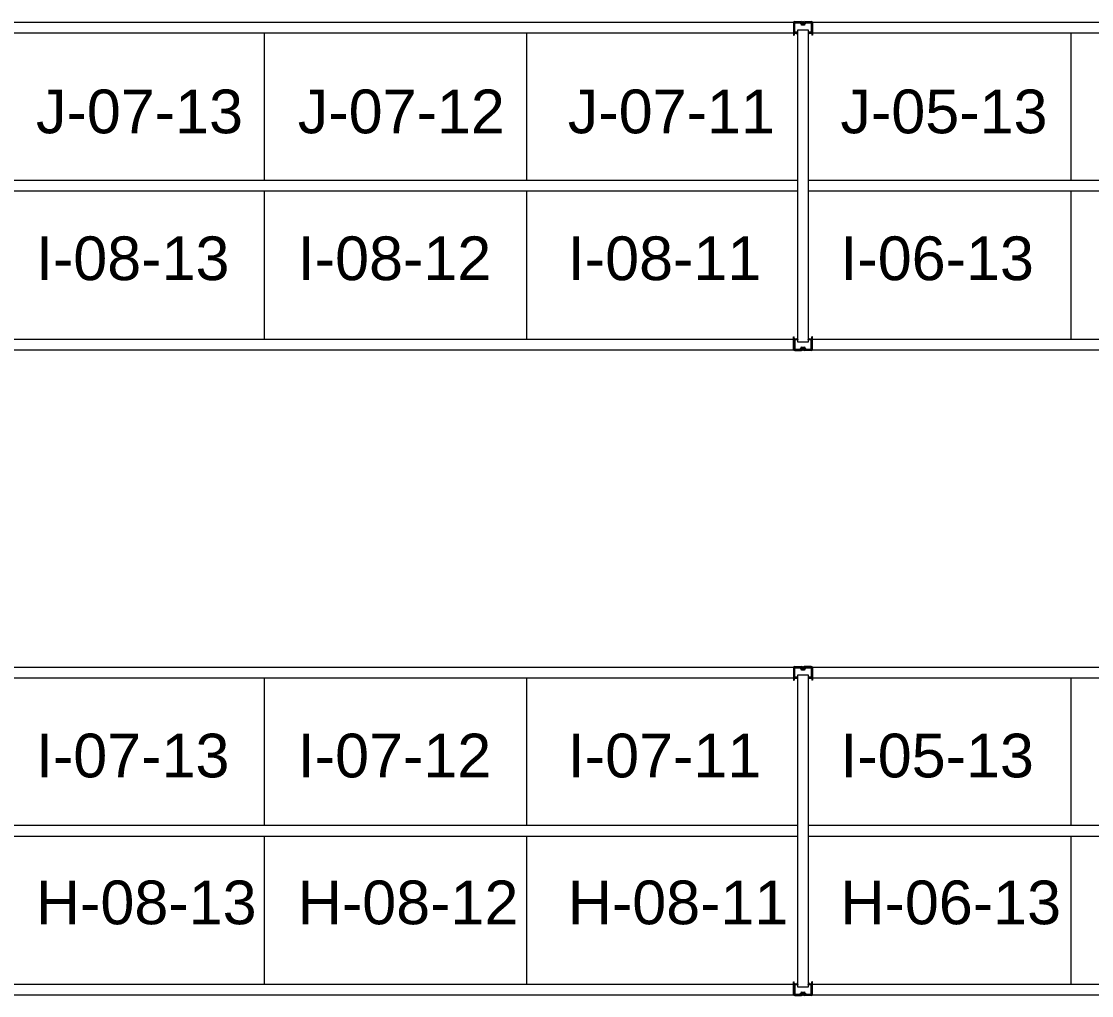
# Model space of a CAD drawing. Header units: inches. Extents: x 2743 to 10591, y -1604 to 5792.
# Drawn here: x 4173.7 to 4369.5, y 4339.9 to 4518.1 of the extents above; entities that cross this region are included whole.
import ezdxf

# ---------------------------------------------------------------- set-up
doc = ezdxf.new("R2010")
doc.units = ezdxf.units.IN
doc.header["$LTSCALE"] = 0.1875
doc.header["$MEASUREMENT"] = 0
for name, color, linetype, lineweight in [('22 Dimension', 7, 'Continuous', 5), ('32 Echelle', 160, 'Continuous', 15), ('33 Poutre', 30, 'Continuous', 15)]:
    doc.layers.add(name, color=color, linetype=linetype, lineweight=lineweight)
doc.styles.add('arial', font='')
doc.styles.get('arial').set_extended_font_data('Arial')

msp = doc.modelspace()

# ---------------------------------------------------------------- hatches: boundary and pattern name
at = {"layer": '32 Echelle'}
for points in [[(4315.70873, 4515.81503), (4315.70873, 4516.00253), (4315.52123, 4516.00253)], [(4315.70873, 4515.81503), (4315.70873, 4516.00253), (4315.52123, 4516.00253)], [(4317.70873, 4515.81503), (4317.70873, 4516.00253), (4317.89623, 4516.00253)], [(4317.70873, 4515.81503), (4317.70873, 4516.00253), (4317.89623, 4516.00253)], [(4315.70873, 4460.19003), (4315.70873, 4460.00253), (4315.52123, 4460.00253)], [(4315.70873, 4460.19003), (4315.70873, 4460.00253), (4315.52123, 4460.00253)], [(4317.70873, 4460.19003), (4317.70873, 4460.00253), (4317.89623, 4460.00253)], [(4317.70873, 4460.19003), (4317.70873, 4460.00253), (4317.89623, 4460.00253)], [(4315.70873, 4397.81503), (4315.70873, 4398.00253), (4315.52123, 4398.00253)], [(4315.70873, 4397.81503), (4315.70873, 4398.00253), (4315.52123, 4398.00253)], [(4317.70873, 4397.81503), (4317.70873, 4398.00253), (4317.89623, 4398.00253)], [(4317.70873, 4397.81503), (4317.70873, 4398.00253), (4317.89623, 4398.00253)], [(4315.70873, 4342.19003), (4315.70873, 4342.00253), (4315.52123, 4342.00253)], [(4315.70873, 4342.19003), (4315.70873, 4342.00253), (4315.52123, 4342.00253)], [(4317.70873, 4342.19003), (4317.70873, 4342.00253), (4317.89623, 4342.00253)], [(4317.70873, 4342.19003), (4317.70873, 4342.00253), (4317.89623, 4342.00253)]]:
    msp.add_hatch(color=256, dxfattribs=at).paths.add_polyline_path(points)

# ---------------------------------------------------------------- linework, layer by layer
at = {"layer": '22 Dimension'}
for p, q in [((4218.08373, 4516.00253), (4218.08373, 4489.00253)), ((4266.08373, 4516.00253), (4266.08373, 4489.00253)), ((4365.70873, 4516.00253), (4365.70873, 4489.00253)), ((4315.70873, 4489.00253), (4170.08373, 4489.00253)), ((4463.33373, 4489.00253), (4317.70873, 4489.00253)), ((4315.70873, 4487.08616), (4170.08373, 4487.08616)), ((4218.08373, 4487.08616), (4218.08373, 4460.00253)), ((4266.08373, 4487.08616), (4266.08373, 4460.00253)), ((4463.33373, 4487.08616), (4317.70873, 4487.08616)), ((4365.70873, 4487.08616), (4365.70873, 4460.00253)), ((4218.08373, 4398.00253), (4218.08373, 4371.00253)), ((4266.08373, 4398.00253), (4266.08373, 4371.00253)), ((4365.70873, 4398.00253), (4365.70873, 4371.00253)), ((4315.70873, 4371.00253), (4170.08373, 4371.00253)), ((4463.33373, 4371.00253), (4317.70873, 4371.00253)), ((4315.70873, 4369.00253), (4170.08373, 4369.00253)), ((4218.08373, 4369.00253), (4218.08373, 4342.00253)), ((4266.08373, 4369.00253), (4266.08373, 4342.00253)), ((4463.33373, 4369.00253), (4317.70873, 4369.00253)), ((4365.70873, 4369.00253), (4365.70873, 4342.00253))]:
    msp.add_line(p, q, dxfattribs=at)
at = {"layer": '32 Echelle', "linetype": 'Continuous', "lineweight": 25}
for p, q in [((4315.08377, 4517.81878), (4315.08377, 4516.18628)), ((4315.08377, 4517.81878), (4315.08377, 4516.18628)), ((4315.17377, 4516.18628), (4315.17377, 4517.81878)), ((4315.17377, 4516.18628), (4315.17377, 4517.81878)), ((4316.19636, 4518.00253), (4315.26752, 4518.00253)), ((4316.19636, 4518.00253), (4315.26752, 4518.00253)), ((4315.26752, 4517.91253), (4316.19636, 4517.91253)), ((4315.26752, 4517.91253), (4316.19636, 4517.91253)), ((4316.28602, 4517.84619), (4316.32993, 4517.70256)), ((4316.28602, 4517.84619), (4316.32993, 4517.70256)), ((4316.416, 4517.72887), (4316.37208, 4517.8725)), ((4316.416, 4517.72887), (4316.37208, 4517.8725)), ((4316.91181, 4517.66253), (4316.50565, 4517.66253)), ((4316.91181, 4517.66253), (4316.50565, 4517.66253)), ((4316.50565, 4517.57253), (4316.91181, 4517.57253)), ((4316.50565, 4517.57253), (4316.91181, 4517.57253)), ((4317.04538, 4517.8725), (4317.00147, 4517.72887)), ((4317.04538, 4517.8725), (4317.00147, 4517.72887)), ((4317.08754, 4517.70256), (4317.13145, 4517.84619)), ((4317.08754, 4517.70256), (4317.13145, 4517.84619)), ((4318.14994, 4518.00253), (4317.2211, 4518.00253)), ((4318.14994, 4518.00253), (4317.2211, 4518.00253)), ((4317.2211, 4517.91253), (4318.14994, 4517.91253)), ((4317.2211, 4517.91253), (4318.14994, 4517.91253)), ((4318.24369, 4517.81878), (4318.24369, 4516.18628)), ((4318.24369, 4517.81878), (4318.24369, 4516.18628)), ((4318.33369, 4516.18628), (4318.33369, 4517.81878)), ((4318.33369, 4516.18628), (4318.33369, 4517.81878)), ((4315.68377, 4516.09253), (4315.26752, 4516.09253)), ((4315.68377, 4516.09253), (4315.26752, 4516.09253)), ((4315.26752, 4516.00253), (4315.68377, 4516.00253)), ((4315.26752, 4516.00253), (4315.68377, 4516.00253)), ((4315.68377, 4516.00253), (4315.68377, 4516.09253)), ((4315.68377, 4516.00253), (4315.68377, 4516.09253)), ((4318.14994, 4516.09253), (4317.73369, 4516.09253)), ((4317.73369, 4516.09253), (4317.73369, 4516.00253)), ((4318.14994, 4516.09253), (4317.73369, 4516.09253)), ((4317.73369, 4516.09253), (4317.73369, 4516.00253)), ((4317.73369, 4516.00253), (4318.14994, 4516.00253)), ((4317.73369, 4516.00253), (4318.14994, 4516.00253)), ((4315.08377, 4458.18628), (4315.08377, 4459.81878)), ((4315.08377, 4458.18628), (4315.08377, 4459.81878)), ((4315.17377, 4459.81878), (4315.17377, 4458.18628)), ((4315.17377, 4459.81878), (4315.17377, 4458.18628)), ((4315.26752, 4460.00253), (4315.68377, 4460.00253)), ((4315.26752, 4460.00253), (4315.68377, 4460.00253)), ((4315.68377, 4459.91253), (4315.26752, 4459.91253)), ((4315.68377, 4459.91253), (4315.26752, 4459.91253)), ((4315.68377, 4460.00253), (4315.68377, 4459.91253)), ((4315.68377, 4460.00253), (4315.68377, 4459.91253)), ((4317.73369, 4460.00253), (4318.14994, 4460.00253)), ((4317.73369, 4459.91253), (4317.73369, 4460.00253)), ((4317.73369, 4460.00253), (4318.14994, 4460.00253)), ((4317.73369, 4459.91253), (4317.73369, 4460.00253)), ((4318.14994, 4459.91253), (4317.73369, 4459.91253)), ((4318.14994, 4459.91253), (4317.73369, 4459.91253)), ((4318.24369, 4458.18628), (4318.24369, 4459.81878)), ((4318.24369, 4458.18628), (4318.24369, 4459.81878)), ((4318.33369, 4459.81878), (4318.33369, 4458.18628)), ((4318.33369, 4459.81878), (4318.33369, 4458.18628)), ((4315.26752, 4458.09253), (4316.19636, 4458.09253)), ((4315.26752, 4458.09253), (4316.19636, 4458.09253)), ((4316.19636, 4458.00253), (4315.26752, 4458.00253)), ((4316.19636, 4458.00253), (4315.26752, 4458.00253)), ((4316.28602, 4458.15887), (4316.32993, 4458.3025)), ((4316.28602, 4458.15887), (4316.32993, 4458.3025)), ((4316.416, 4458.27619), (4316.37208, 4458.13256)), ((4316.416, 4458.27619), (4316.37208, 4458.13256)), ((4316.50565, 4458.43253), (4316.91181, 4458.43253)), ((4316.50565, 4458.43253), (4316.91181, 4458.43253)), ((4316.91181, 4458.34253), (4316.50565, 4458.34253)), ((4316.91181, 4458.34253), (4316.50565, 4458.34253)), ((4317.04538, 4458.13256), (4317.00147, 4458.27619)), ((4317.04538, 4458.13256), (4317.00147, 4458.27619)), ((4317.08754, 4458.3025), (4317.13145, 4458.15887)), ((4317.08754, 4458.3025), (4317.13145, 4458.15887)), ((4317.2211, 4458.09253), (4318.14994, 4458.09253)), ((4317.2211, 4458.09253), (4318.14994, 4458.09253)), ((4318.14994, 4458.00253), (4317.2211, 4458.00253)), ((4318.14994, 4458.00253), (4317.2211, 4458.00253)), ((4315.08377, 4399.81878), (4315.08377, 4398.18628)), ((4315.08377, 4399.81878), (4315.08377, 4398.18628)), ((4315.17377, 4398.18628), (4315.17377, 4399.81878)), ((4315.17377, 4398.18628), (4315.17377, 4399.81878)), ((4316.19636, 4400.00253), (4315.26752, 4400.00253)), ((4316.19636, 4400.00253), (4315.26752, 4400.00253)), ((4315.26752, 4399.91253), (4316.19636, 4399.91253)), ((4315.26752, 4399.91253), (4316.19636, 4399.91253)), ((4316.28602, 4399.84619), (4316.32993, 4399.70256)), ((4316.28602, 4399.84619), (4316.32993, 4399.70256)), ((4316.416, 4399.72887), (4316.37208, 4399.8725)), ((4316.416, 4399.72887), (4316.37208, 4399.8725)), ((4316.91181, 4399.66253), (4316.50565, 4399.66253)), ((4316.91181, 4399.66253), (4316.50565, 4399.66253)), ((4316.50565, 4399.57253), (4316.91181, 4399.57253)), ((4316.50565, 4399.57253), (4316.91181, 4399.57253)), ((4317.04538, 4399.8725), (4317.00147, 4399.72887)), ((4317.04538, 4399.8725), (4317.00147, 4399.72887)), ((4317.08754, 4399.70256), (4317.13145, 4399.84619)), ((4317.08754, 4399.70256), (4317.13145, 4399.84619)), ((4318.14994, 4400.00253), (4317.2211, 4400.00253)), ((4318.14994, 4400.00253), (4317.2211, 4400.00253)), ((4317.2211, 4399.91253), (4318.14994, 4399.91253)), ((4317.2211, 4399.91253), (4318.14994, 4399.91253)), ((4318.24369, 4399.81878), (4318.24369, 4398.18628)), ((4318.24369, 4399.81878), (4318.24369, 4398.18628)), ((4318.33369, 4398.18628), (4318.33369, 4399.81878)), ((4318.33369, 4398.18628), (4318.33369, 4399.81878)), ((4315.68377, 4398.09253), (4315.26752, 4398.09253)), ((4315.68377, 4398.09253), (4315.26752, 4398.09253)), ((4315.26752, 4398.00253), (4315.68377, 4398.00253)), ((4315.26752, 4398.00253), (4315.68377, 4398.00253)), ((4315.68377, 4398.00253), (4315.68377, 4398.09253)), ((4315.68377, 4398.00253), (4315.68377, 4398.09253)), ((4318.14994, 4398.09253), (4317.73369, 4398.09253)), ((4317.73369, 4398.09253), (4317.73369, 4398.00253)), ((4318.14994, 4398.09253), (4317.73369, 4398.09253)), ((4317.73369, 4398.09253), (4317.73369, 4398.00253)), ((4317.73369, 4398.00253), (4318.14994, 4398.00253)), ((4317.73369, 4398.00253), (4318.14994, 4398.00253)), ((4315.26752, 4342.00253), (4315.68377, 4342.00253)), ((4315.26752, 4342.00253), (4315.68377, 4342.00253)), ((4315.68377, 4342.00253), (4315.68377, 4341.91253)), ((4315.68377, 4342.00253), (4315.68377, 4341.91253)), ((4317.73369, 4342.00253), (4318.14994, 4342.00253)), ((4317.73369, 4341.91253), (4317.73369, 4342.00253)), ((4317.73369, 4342.00253), (4318.14994, 4342.00253)), ((4317.73369, 4341.91253), (4317.73369, 4342.00253)), ((4315.08377, 4340.18628), (4315.08377, 4341.81878)), ((4315.08377, 4340.18628), (4315.08377, 4341.81878)), ((4315.17377, 4341.81878), (4315.17377, 4340.18628)), ((4315.17377, 4341.81878), (4315.17377, 4340.18628)), ((4315.68377, 4341.91253), (4315.26752, 4341.91253)), ((4315.68377, 4341.91253), (4315.26752, 4341.91253)), ((4315.26752, 4340.09253), (4316.19636, 4340.09253)), ((4315.26752, 4340.09253), (4316.19636, 4340.09253)), ((4316.28602, 4340.15887), (4316.32993, 4340.3025)), ((4316.28602, 4340.15887), (4316.32993, 4340.3025)), ((4316.416, 4340.27619), (4316.37208, 4340.13256)), ((4316.416, 4340.27619), (4316.37208, 4340.13256)), ((4316.50565, 4340.43253), (4316.91181, 4340.43253)), ((4316.50565, 4340.43253), (4316.91181, 4340.43253)), ((4316.91181, 4340.34253), (4316.50565, 4340.34253)), ((4316.91181, 4340.34253), (4316.50565, 4340.34253)), ((4317.04538, 4340.13256), (4317.00147, 4340.27619)), ((4317.04538, 4340.13256), (4317.00147, 4340.27619)), ((4317.08754, 4340.3025), (4317.13145, 4340.15887)), ((4317.08754, 4340.3025), (4317.13145, 4340.15887)), ((4317.2211, 4340.09253), (4318.14994, 4340.09253)), ((4317.2211, 4340.09253), (4318.14994, 4340.09253)), ((4318.14994, 4341.91253), (4317.73369, 4341.91253)), ((4318.14994, 4341.91253), (4317.73369, 4341.91253)), ((4318.24369, 4340.18628), (4318.24369, 4341.81878)), ((4318.24369, 4340.18628), (4318.24369, 4341.81878)), ((4318.33369, 4341.81878), (4318.33369, 4340.18628)), ((4318.33369, 4341.81878), (4318.33369, 4340.18628)), ((4316.19636, 4340.00253), (4315.26752, 4340.00253)), ((4316.19636, 4340.00253), (4315.26752, 4340.00253)), ((4318.14994, 4340.00253), (4317.2211, 4340.00253)), ((4318.14994, 4340.00253), (4317.2211, 4340.00253))]:
    msp.add_line(p, q, dxfattribs=at)
at = {"layer": '32 Echelle'}
for p, q in [((4317.70873, 4516.50253), (4315.70873, 4516.50253)), ((4315.70873, 4516.50253), (4315.70873, 4459.50253)), ((4317.70873, 4516.50253), (4315.70873, 4516.50253)), ((4315.70873, 4516.50253), (4315.70873, 4459.50253)), ((4317.70873, 4459.50253), (4317.70873, 4516.50253)), ((4317.70873, 4459.50253), (4317.70873, 4516.50253)), ((4315.70873, 4516.00253), (4315.52123, 4516.00253)), ((4315.70873, 4515.81503), (4315.52123, 4516.00253)), ((4315.70873, 4516.00253), (4315.52123, 4516.00253)), ((4315.70873, 4515.81503), (4315.52123, 4516.00253)), ((4315.70873, 4515.81503), (4315.70873, 4516.00253)), ((4315.70873, 4515.81503), (4315.70873, 4516.00253)), ((4317.70873, 4516.00253), (4317.89623, 4516.00253)), ((4317.70873, 4515.81503), (4317.70873, 4516.00253)), ((4317.70873, 4515.81503), (4317.89623, 4516.00253)), ((4317.70873, 4516.00253), (4317.89623, 4516.00253)), ((4317.70873, 4515.81503), (4317.70873, 4516.00253)), ((4317.70873, 4515.81503), (4317.89623, 4516.00253)), ((4315.70873, 4460.19003), (4315.52123, 4460.00253)), ((4315.70873, 4460.19003), (4315.52123, 4460.00253)), ((4315.70873, 4460.00253), (4315.52123, 4460.00253)), ((4315.70873, 4460.00253), (4315.52123, 4460.00253)), ((4315.70873, 4460.19003), (4315.70873, 4460.00253)), ((4315.70873, 4460.19003), (4315.70873, 4460.00253)), ((4315.70873, 4459.50253), (4317.70873, 4459.50253)), ((4315.70873, 4459.50253), (4317.70873, 4459.50253)), ((4317.70873, 4460.19003), (4317.70873, 4460.00253)), ((4317.70873, 4460.19003), (4317.89623, 4460.00253)), ((4317.70873, 4460.19003), (4317.70873, 4460.00253)), ((4317.70873, 4460.19003), (4317.89623, 4460.00253)), ((4317.70873, 4460.00253), (4317.89623, 4460.00253)), ((4317.70873, 4460.00253), (4317.89623, 4460.00253)), ((4315.70873, 4398.00253), (4315.52123, 4398.00253)), ((4315.70873, 4397.81503), (4315.52123, 4398.00253)), ((4315.70873, 4398.00253), (4315.52123, 4398.00253)), ((4315.70873, 4397.81503), (4315.52123, 4398.00253)), ((4317.70873, 4398.50253), (4315.70873, 4398.50253)), ((4315.70873, 4398.50253), (4315.70873, 4341.50253)), ((4317.70873, 4398.50253), (4315.70873, 4398.50253)), ((4315.70873, 4398.50253), (4315.70873, 4341.50253)), ((4315.70873, 4397.81503), (4315.70873, 4398.00253)), ((4315.70873, 4397.81503), (4315.70873, 4398.00253)), ((4317.70873, 4341.50253), (4317.70873, 4398.50253)), ((4317.70873, 4341.50253), (4317.70873, 4398.50253)), ((4317.70873, 4398.00253), (4317.89623, 4398.00253)), ((4317.70873, 4397.81503), (4317.70873, 4398.00253)), ((4317.70873, 4397.81503), (4317.89623, 4398.00253)), ((4317.70873, 4398.00253), (4317.89623, 4398.00253)), ((4317.70873, 4397.81503), (4317.70873, 4398.00253)), ((4317.70873, 4397.81503), (4317.89623, 4398.00253)), ((4315.70873, 4342.19003), (4315.52123, 4342.00253)), ((4315.70873, 4342.19003), (4315.52123, 4342.00253)), ((4315.70873, 4342.00253), (4315.52123, 4342.00253)), ((4315.70873, 4342.00253), (4315.52123, 4342.00253)), ((4315.70873, 4342.19003), (4315.70873, 4342.00253)), ((4315.70873, 4342.19003), (4315.70873, 4342.00253)), ((4317.70873, 4342.19003), (4317.70873, 4342.00253)), ((4317.70873, 4342.19003), (4317.89623, 4342.00253)), ((4317.70873, 4342.19003), (4317.70873, 4342.00253)), ((4317.70873, 4342.19003), (4317.89623, 4342.00253)), ((4317.70873, 4342.00253), (4317.89623, 4342.00253)), ((4317.70873, 4342.00253), (4317.89623, 4342.00253)), ((4315.70873, 4341.50253), (4317.70873, 4341.50253)), ((4315.70873, 4341.50253), (4317.70873, 4341.50253))]:
    msp.add_line(p, q, dxfattribs=at)
at = {"layer": '32 Echelle', "linetype": 'Continuous', "lineweight": 25}
for centre, radius, start, end in [((4315.26752, 4517.81878), 0.18375, 90, 180), ((4315.26752, 4517.81878), 0.18375, 90, 180), ((4315.26752, 4517.81878), 0.09375, 90, 180), ((4315.26752, 4517.81878), 0.09375, 90, 180), ((4316.19636, 4517.81878), 0.18375, 17, 90), ((4316.19636, 4517.81878), 0.18375, 17, 90), ((4316.19636, 4517.81878), 0.09375, 17, 90), ((4316.19636, 4517.81878), 0.09375, 17, 90), ((4316.50565, 4517.75628), 0.18375, 197, 270), ((4316.50565, 4517.75628), 0.18375, 197, 270), ((4316.50565, 4517.75628), 0.09375, 197, 270), ((4316.50565, 4517.75628), 0.09375, 197, 270), ((4316.91181, 4517.75628), 0.09375, 270, 343), ((4316.91181, 4517.75628), 0.09375, 270, 343), ((4316.91181, 4517.75628), 0.18375, 270, 343), ((4316.91181, 4517.75628), 0.18375, 270, 343), ((4317.2211, 4517.81878), 0.18375, 90, 163), ((4317.2211, 4517.81878), 0.18375, 90, 163), ((4317.2211, 4517.81878), 0.09375, 90, 163), ((4317.2211, 4517.81878), 0.09375, 90, 163), ((4318.14994, 4517.81878), 0.18375, 0, 90), ((4318.14994, 4517.81878), 0.18375, 0, 90), ((4318.14994, 4517.81878), 0.09375, 0, 90), ((4318.14994, 4517.81878), 0.09375, 0, 90), ((4315.26752, 4516.18628), 0.18375, 180, 270), ((4315.26752, 4516.18628), 0.18375, 180, 270), ((4315.26752, 4516.18628), 0.09375, 180, 270), ((4315.26752, 4516.18628), 0.09375, 180, 270), ((4318.14994, 4516.18628), 0.09375, 270, 0), ((4318.14994, 4516.18628), 0.18375, 270, 0), ((4318.14994, 4516.18628), 0.09375, 270, 0), ((4318.14994, 4516.18628), 0.18375, 270, 0), ((4315.26752, 4459.81878), 0.18375, 90, 180), ((4315.26752, 4459.81878), 0.18375, 90, 180), ((4315.26752, 4459.81878), 0.09375, 90, 180), ((4315.26752, 4459.81878), 0.09375, 90, 180), ((4318.14994, 4459.81878), 0.18375, 0, 90), ((4318.14994, 4459.81878), 0.18375, 0, 90), ((4318.14994, 4459.81878), 0.09375, 0, 90), ((4318.14994, 4459.81878), 0.09375, 0, 90), ((4315.26752, 4458.18628), 0.18375, 180, 270), ((4315.26752, 4458.18628), 0.18375, 180, 270), ((4315.26752, 4458.18628), 0.09375, 180, 270), ((4315.26752, 4458.18628), 0.09375, 180, 270), ((4316.19636, 4458.18628), 0.09375, 270, 343), ((4316.19636, 4458.18628), 0.09375, 270, 343), ((4316.19636, 4458.18628), 0.18375, 270, 343), ((4316.19636, 4458.18628), 0.18375, 270, 343), ((4316.50565, 4458.24878), 0.18375, 90, 163), ((4316.50565, 4458.24878), 0.18375, 90, 163), ((4316.50565, 4458.24878), 0.09375, 90, 163), ((4316.50565, 4458.24878), 0.09375, 90, 163), ((4316.91181, 4458.24878), 0.18375, 17, 90), ((4316.91181, 4458.24878), 0.18375, 17, 90), ((4316.91181, 4458.24878), 0.09375, 17, 90), ((4316.91181, 4458.24878), 0.09375, 17, 90), ((4317.2211, 4458.18628), 0.18375, 197, 270), ((4317.2211, 4458.18628), 0.18375, 197, 270), ((4317.2211, 4458.18628), 0.09375, 197, 270), ((4317.2211, 4458.18628), 0.09375, 197, 270), ((4318.14994, 4458.18628), 0.09375, 270, 0), ((4318.14994, 4458.18628), 0.18375, 270, 0), ((4318.14994, 4458.18628), 0.09375, 270, 0), ((4318.14994, 4458.18628), 0.18375, 270, 0), ((4315.26752, 4399.81878), 0.18375, 90, 180), ((4315.26752, 4399.81878), 0.18375, 90, 180), ((4315.26752, 4399.81878), 0.09375, 90, 180), ((4315.26752, 4399.81878), 0.09375, 90, 180), ((4316.19636, 4399.81878), 0.18375, 17, 90), ((4316.19636, 4399.81878), 0.18375, 17, 90), ((4316.19636, 4399.81878), 0.09375, 17, 90), ((4316.19636, 4399.81878), 0.09375, 17, 90), ((4316.50565, 4399.75628), 0.18375, 197, 270), ((4316.50565, 4399.75628), 0.18375, 197, 270), ((4316.50565, 4399.75628), 0.09375, 197, 270), ((4316.50565, 4399.75628), 0.09375, 197, 270), ((4316.91181, 4399.75628), 0.09375, 270, 343), ((4316.91181, 4399.75628), 0.09375, 270, 343), ((4316.91181, 4399.75628), 0.18375, 270, 343), ((4316.91181, 4399.75628), 0.18375, 270, 343), ((4317.2211, 4399.81878), 0.18375, 90, 163), ((4317.2211, 4399.81878), 0.18375, 90, 163), ((4317.2211, 4399.81878), 0.09375, 90, 163), ((4317.2211, 4399.81878), 0.09375, 90, 163), ((4318.14994, 4399.81878), 0.18375, 0, 90), ((4318.14994, 4399.81878), 0.18375, 0, 90), ((4318.14994, 4399.81878), 0.09375, 0, 90), ((4318.14994, 4399.81878), 0.09375, 0, 90), ((4315.26752, 4398.18628), 0.18375, 180, 270), ((4315.26752, 4398.18628), 0.18375, 180, 270), ((4315.26752, 4398.18628), 0.09375, 180, 270), ((4315.26752, 4398.18628), 0.09375, 180, 270), ((4318.14994, 4398.18628), 0.09375, 270, 0), ((4318.14994, 4398.18628), 0.18375, 270, 0), ((4318.14994, 4398.18628), 0.09375, 270, 0), ((4318.14994, 4398.18628), 0.18375, 270, 0), ((4315.26752, 4341.81878), 0.18375, 90, 180), ((4315.26752, 4341.81878), 0.18375, 90, 180), ((4318.14994, 4341.81878), 0.18375, 0, 90), ((4318.14994, 4341.81878), 0.18375, 0, 90), ((4315.26752, 4340.18628), 0.18375, 180, 270), ((4315.26752, 4340.18628), 0.18375, 180, 270), ((4315.26752, 4341.81878), 0.09375, 90, 180), ((4315.26752, 4341.81878), 0.09375, 90, 180), ((4315.26752, 4340.18628), 0.09375, 180, 270), ((4315.26752, 4340.18628), 0.09375, 180, 270), ((4316.19636, 4340.18628), 0.09375, 270, 343), ((4316.19636, 4340.18628), 0.09375, 270, 343), ((4316.19636, 4340.18628), 0.18375, 270, 343), ((4316.19636, 4340.18628), 0.18375, 270, 343), ((4316.50565, 4340.24878), 0.18375, 90, 163), ((4316.50565, 4340.24878), 0.18375, 90, 163), ((4316.50565, 4340.24878), 0.09375, 90, 163), ((4316.50565, 4340.24878), 0.09375, 90, 163), ((4316.91181, 4340.24878), 0.18375, 17, 90), ((4316.91181, 4340.24878), 0.18375, 17, 90), ((4316.91181, 4340.24878), 0.09375, 17, 90), ((4316.91181, 4340.24878), 0.09375, 17, 90), ((4317.2211, 4340.18628), 0.18375, 197, 270), ((4317.2211, 4340.18628), 0.18375, 197, 270), ((4317.2211, 4340.18628), 0.09375, 197, 270), ((4317.2211, 4340.18628), 0.09375, 197, 270), ((4318.14994, 4341.81878), 0.09375, 0, 90), ((4318.14994, 4341.81878), 0.09375, 0, 90), ((4318.14994, 4340.18628), 0.09375, 270, 0), ((4318.14994, 4340.18628), 0.18375, 270, 0), ((4318.14994, 4340.18628), 0.09375, 270, 0), ((4318.14994, 4340.18628), 0.18375, 270, 0)]:
    msp.add_arc(centre, radius, start, end, dxfattribs=at)
at = {"layer": '33 Poutre'}
for p, q in [((4170.83373, 4518.00253), (4314.95873, 4518.00253)), ((4314.95873, 4518.00253), (4314.95873, 4516.00253)), ((4314.95873, 4517.87753), (4314.95873, 4515.62153)), ((4315.07773, 4517.87753), (4315.07773, 4515.62153)), ((4316.46473, 4518.00253), (4315.20273, 4518.00253)), ((4316.58973, 4517.66253), (4316.58973, 4517.87753)), ((4316.58973, 4517.66253), (4316.70873, 4517.66253)), ((4316.70873, 4517.66253), (4316.70873, 4517.87753)), ((4316.70873, 4517.66253), (4316.70873, 4517.87753)), ((4316.82773, 4517.66253), (4316.70873, 4517.66253)), ((4316.82773, 4517.66253), (4316.82773, 4517.87753)), ((4316.95273, 4518.00253), (4318.21473, 4518.00253)), ((4318.33973, 4517.87753), (4318.33973, 4515.62153)), ((4318.45873, 4518.00253), (4462.58373, 4518.00253)), ((4318.45873, 4518.00253), (4318.45873, 4516.00253)), ((4318.45873, 4517.87753), (4318.45873, 4515.62153)), ((4170.83373, 4516.00253), (4314.95873, 4516.00253)), ((4314.95873, 4515.62153), (4315.07773, 4515.62153)), ((4318.45873, 4515.62153), (4318.33973, 4515.62153)), ((4318.45873, 4516.00253), (4462.58373, 4516.00253)), ((4170.83373, 4460.00253), (4314.95873, 4460.00253)), ((4314.95873, 4458.12753), (4314.95873, 4460.38353)), ((4314.95873, 4460.38353), (4315.07773, 4460.38353)), ((4314.95873, 4458.00253), (4314.95873, 4460.00253)), ((4315.07773, 4458.12753), (4315.07773, 4460.38353)), ((4318.45873, 4460.38353), (4318.33973, 4460.38353)), ((4318.33973, 4458.12753), (4318.33973, 4460.38353)), ((4318.45873, 4458.12753), (4318.45873, 4460.38353)), ((4318.45873, 4460.00253), (4462.58373, 4460.00253)), ((4318.45873, 4458.00253), (4318.45873, 4460.00253)), ((4170.83373, 4458.00253), (4314.95873, 4458.00253)), ((4316.46473, 4458.00253), (4315.20273, 4458.00253)), ((4315.20273, 4457.88353), (4316.46473, 4457.88353)), ((4316.58973, 4458.34253), (4316.58973, 4458.12753)), ((4316.58973, 4458.34253), (4316.70873, 4458.34253)), ((4316.70873, 4458.34253), (4316.70873, 4458.12753)), ((4316.70873, 4458.34253), (4316.70873, 4458.12753)), ((4316.82773, 4458.34253), (4316.70873, 4458.34253)), ((4316.82773, 4458.34253), (4316.82773, 4458.12753)), ((4316.95273, 4458.00253), (4318.21473, 4458.00253)), ((4318.21473, 4457.88353), (4316.95273, 4457.88353)), ((4318.45873, 4458.00253), (4462.58373, 4458.00253)), ((4170.83373, 4400.00253), (4314.95873, 4400.00253)), ((4314.95873, 4400.00253), (4314.95873, 4398.00253)), ((4314.95873, 4399.87753), (4314.95873, 4397.62153)), ((4315.07773, 4399.87753), (4315.07773, 4397.62153)), ((4315.20273, 4400.12153), (4316.46473, 4400.12153)), ((4316.46473, 4400.00253), (4315.20273, 4400.00253)), ((4316.58973, 4399.66253), (4316.58973, 4399.87753)), ((4316.58973, 4399.66253), (4316.70873, 4399.66253)), ((4316.70873, 4399.66253), (4316.70873, 4399.87753)), ((4316.70873, 4399.66253), (4316.70873, 4399.87753)), ((4316.82773, 4399.66253), (4316.70873, 4399.66253)), ((4316.82773, 4399.66253), (4316.82773, 4399.87753)), ((4318.21473, 4400.12153), (4316.95273, 4400.12153)), ((4316.95273, 4400.00253), (4318.21473, 4400.00253)), ((4318.33973, 4399.87753), (4318.33973, 4397.62153)), ((4318.45873, 4400.00253), (4462.58373, 4400.00253)), ((4318.45873, 4400.00253), (4318.45873, 4398.00253)), ((4318.45873, 4399.87753), (4318.45873, 4397.62153)), ((4170.83373, 4398.00253), (4314.95873, 4398.00253)), ((4314.95873, 4397.62153), (4315.07773, 4397.62153)), ((4318.45873, 4397.62153), (4318.33973, 4397.62153)), ((4318.45873, 4398.00253), (4462.58373, 4398.00253)), ((4170.83373, 4342.00253), (4314.95873, 4342.00253)), ((4314.95873, 4340.12753), (4314.95873, 4342.38353)), ((4314.95873, 4342.38353), (4315.07773, 4342.38353)), ((4314.95873, 4340.00253), (4314.95873, 4342.00253)), ((4315.07773, 4340.12753), (4315.07773, 4342.38353)), ((4318.45873, 4342.38353), (4318.33973, 4342.38353)), ((4318.33973, 4340.12753), (4318.33973, 4342.38353)), ((4318.45873, 4340.12753), (4318.45873, 4342.38353)), ((4318.45873, 4342.00253), (4462.58373, 4342.00253)), ((4318.45873, 4340.00253), (4318.45873, 4342.00253)), ((4316.58973, 4340.34253), (4316.58973, 4340.12753)), ((4316.58973, 4340.34253), (4316.70873, 4340.34253)), ((4316.70873, 4340.34253), (4316.70873, 4340.12753)), ((4316.70873, 4340.34253), (4316.70873, 4340.12753)), ((4316.82773, 4340.34253), (4316.70873, 4340.34253)), ((4316.82773, 4340.34253), (4316.82773, 4340.12753)), ((4170.83373, 4340.00253), (4314.95873, 4340.00253)), ((4316.46473, 4340.00253), (4315.20273, 4340.00253)), ((4315.20273, 4339.88353), (4316.46473, 4339.88353)), ((4316.95273, 4340.00253), (4318.21473, 4340.00253)), ((4318.21473, 4339.88353), (4316.95273, 4339.88353)), ((4318.45873, 4340.00253), (4462.58373, 4340.00253))]:
    msp.add_line(p, q, dxfattribs=at)
for centre, radius, start, end in [((4315.20273, 4517.87753), 0.244, 90, 180), ((4315.20273, 4517.87753), 0.125, 90, 180), ((4316.46473, 4517.87753), 0.244, 0, 90), ((4316.46473, 4517.87753), 0.125, 0, 90), ((4316.95273, 4517.87753), 0.244, 90, 180), ((4316.95273, 4517.87753), 0.125, 90, 180), ((4318.21473, 4517.87753), 0.244, 0, 90), ((4318.21473, 4517.87753), 0.125, 0, 90), ((4315.20273, 4458.12753), 0.244, 180, 270), ((4315.20273, 4458.12753), 0.125, 180, 270), ((4316.46473, 4458.12753), 0.125, 270, 0), ((4316.46473, 4458.12753), 0.244, 270, 0), ((4316.95273, 4458.12753), 0.244, 180, 270), ((4316.95273, 4458.12753), 0.125, 180, 270), ((4318.21473, 4458.12753), 0.244, 270, 0), ((4318.21473, 4458.12753), 0.125, 270, 0), ((4315.20273, 4399.87753), 0.244, 90, 180), ((4315.20273, 4399.87753), 0.125, 90, 180), ((4316.46473, 4399.87753), 0.244, 0, 90), ((4316.46473, 4399.87753), 0.125, 0, 90), ((4316.95273, 4399.87753), 0.244, 90, 180), ((4316.95273, 4399.87753), 0.125, 90, 180), ((4318.21473, 4399.87753), 0.244, 0, 90), ((4318.21473, 4399.87753), 0.125, 0, 90), ((4315.20273, 4340.12753), 0.244, 180, 270), ((4315.20273, 4340.12753), 0.125, 180, 270), ((4316.46473, 4340.12753), 0.125, 270, 0), ((4316.46473, 4340.12753), 0.244, 270, 0), ((4316.95273, 4340.12753), 0.244, 180, 270), ((4316.95273, 4340.12753), 0.125, 180, 270), ((4318.21473, 4340.12753), 0.244, 270, 0), ((4318.21473, 4340.12753), 0.125, 270, 0)]:
    msp.add_arc(centre, radius, start, end, dxfattribs=at)

# ---------------------------------------------------------------- texts
at = {"layer": '22 Dimension', "char_height": 8, "attachment_point": 1, "style": 'arial'}
for s, insert in [('{\\fArial Unicode MS|b0|i0|c0|p2;\\C8;J-07-13}', (4176.34153, 4505.65149)), ('{\\fArial Unicode MS|b0|i0|c0|p2;\\C8;J-07-12}', (4224.2549, 4505.65149)), ('{\\fArial Unicode MS|b0|i0|c0|p2;\\C8;J-07-11}', (4273.67143, 4505.65149)), ('{\\fArial Unicode MS|b0|i0|c0|p2;\\C8;J-05-13}', (4323.56141, 4505.65149)), ('{\\fArial Unicode MS|b0|i0|c0|p2;\\C8;I-08-13}', (4176.34153, 4478.77895)), ('{\\fArial Unicode MS|b0|i0|c0|p2;\\C8;I-08-12}', (4224.2549, 4478.77895)), ('{\\fArial Unicode MS|b0|i0|c0|p2;\\C8;I-08-11}', (4273.67143, 4478.77895)), ('{\\fArial Unicode MS|b0|i0|c0|p2;\\C8;I-06-13}', (4323.56141, 4478.77895)), ('{\\fArial Unicode MS|b0|i0|c0|p2;\\C8;I-07-13}', (4176.34153, 4387.80636)), ('{\\fArial Unicode MS|b0|i0|c0|p2;\\C8;I-07-12}', (4224.2549, 4387.80636)), ('{\\fArial Unicode MS|b0|i0|c0|p2;\\C8;I-07-11}', (4273.67143, 4387.80636)), ('{\\fArial Unicode MS|b0|i0|c0|p2;\\C8;I-05-13}', (4323.56141, 4387.80636)), ('{\\fArial Unicode MS|b0|i0|c0|p2;\\C8;H-08-13}', (4176.34153, 4360.93382)), ('{\\fArial Unicode MS|b0|i0|c0|p2;\\C8;H-08-12}', (4224.2549, 4360.93382)), ('{\\fArial Unicode MS|b0|i0|c0|p2;\\C8;H-08-11}', (4273.67143, 4360.93382)), ('{\\fArial Unicode MS|b0|i0|c0|p2;\\C8;H-06-13}', (4323.56141, 4360.93382))]:
    msp.add_mtext_dynamic_manual_height_columns(s, width=68.8901007, gutter_width=5, heights=[0], dxfattribs=dict(at, insert=insert))

doc.saveas('drawing.dxf')
